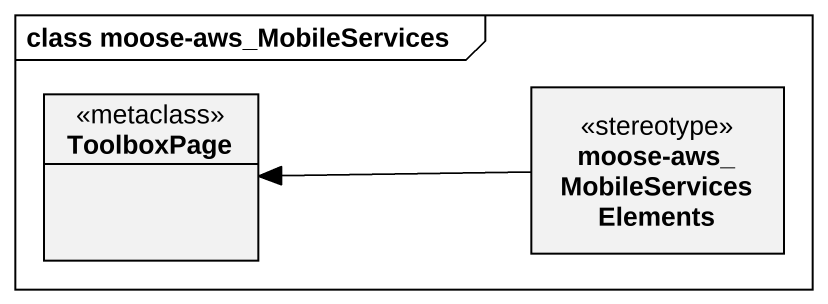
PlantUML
@startuml
mainframe class moose-aws_MobileServices
hide circle
hide empty members
class ToolboxPage <<metaclass>>
class "moose-aws_MobileServicesElements" as moose_aws <<stereotype>>
moose_aws -left-> ToolboxPage
@enduml
